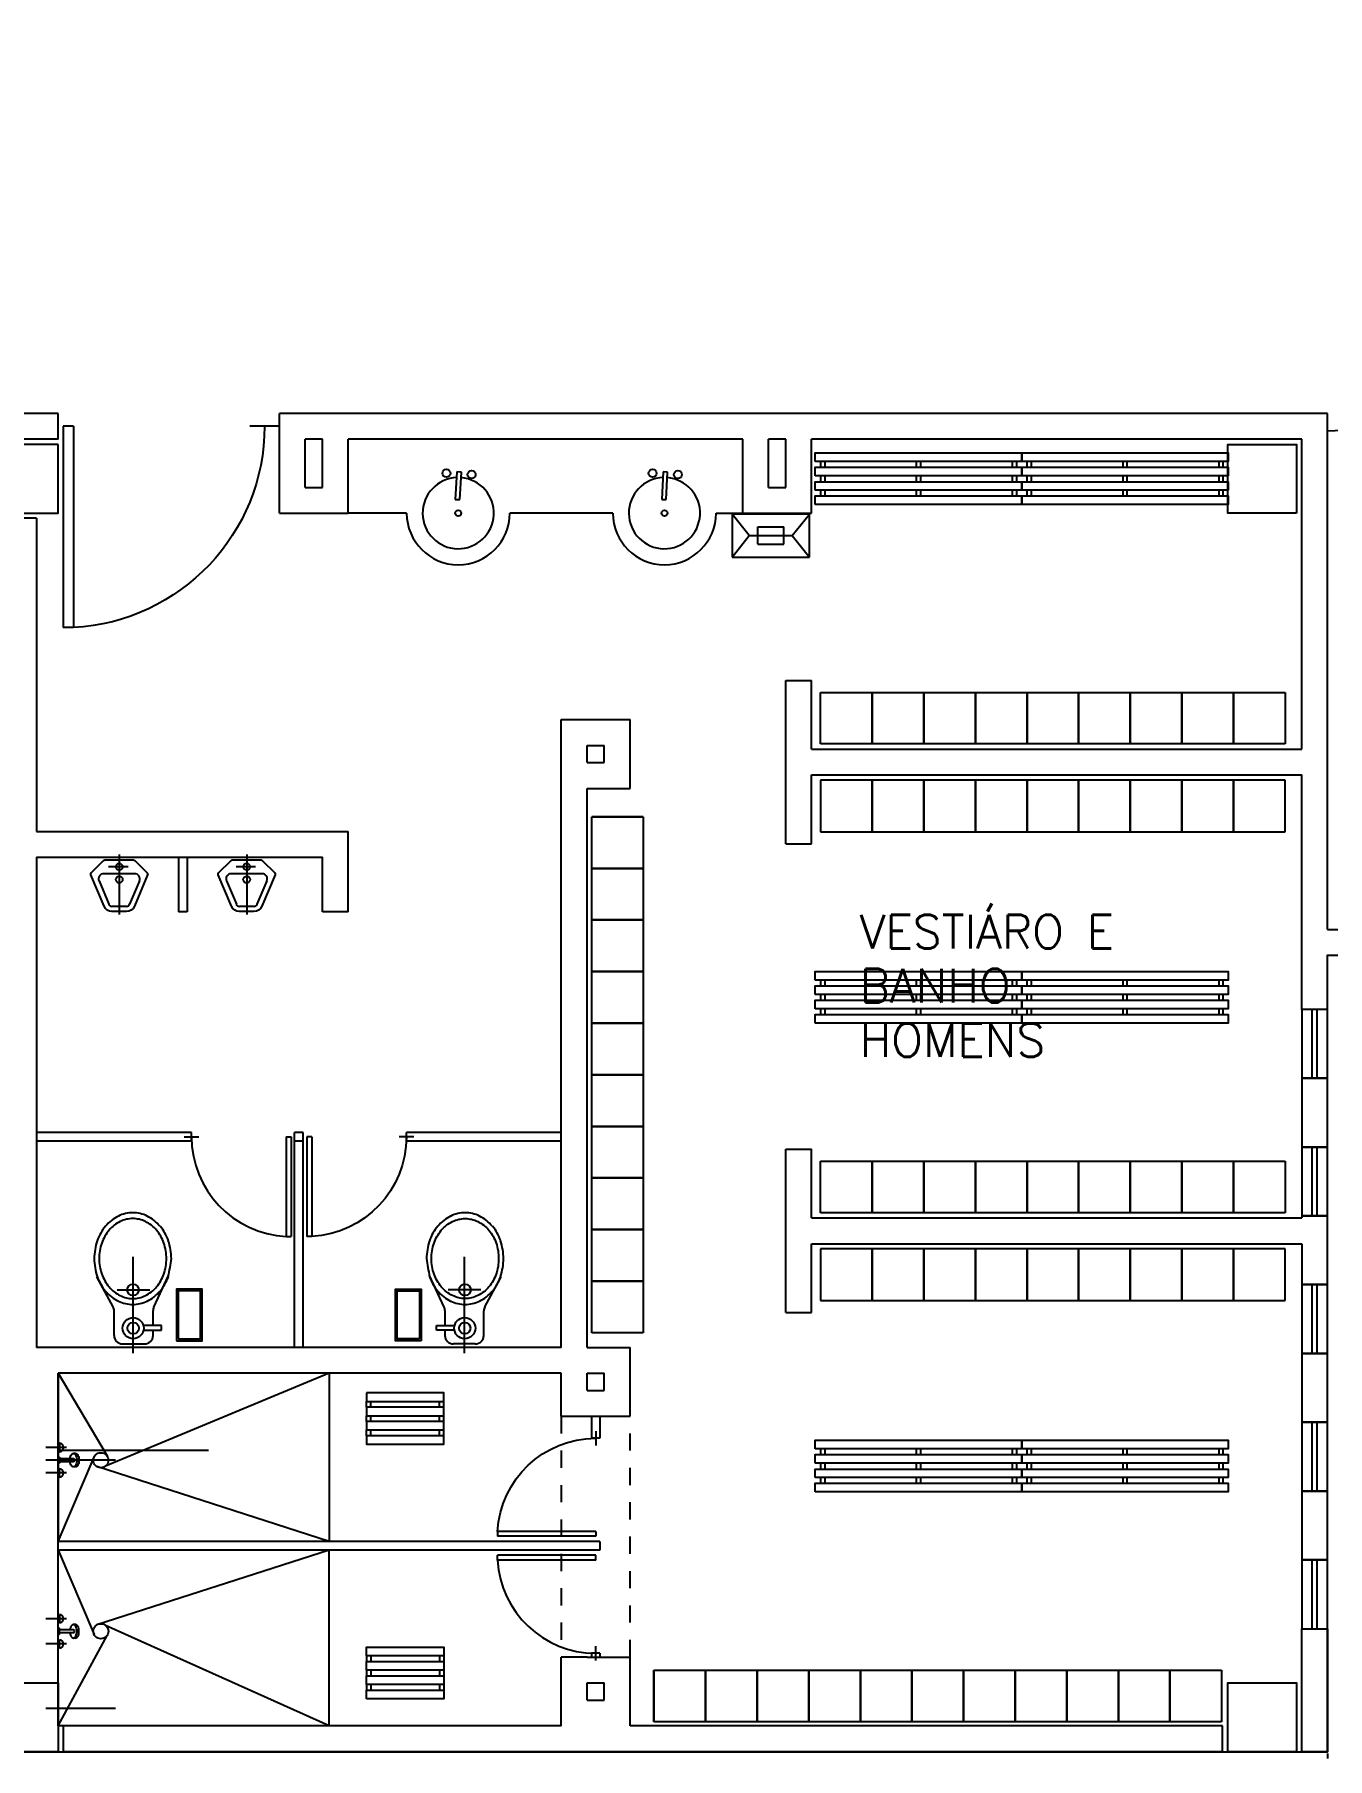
# Model space of a CAD drawing. Extents: x -358 to -207, y -206 to -105.
# Drawn here: x -256.25 to -248.73, y -133.82 to -123.8 of the extents above; entities that cross this region are included whole.
import ezdxf

# ---------------------------------------------------------------- set-up
doc = ezdxf.new("R2010")
doc.units = 0
doc.header["$LTSCALE"] = 1.5
doc.header["$MEASUREMENT"] = 0
doc.linetypes.add('HIDDEN2', pattern=[0.1875, 0.125, -0.0625])
doc.layers.get('0').update_dxf_attribs({"linetype": 'CONTINUOUS'})
for name, color, linetype in [('8CMOB01', 8, 'CONTINUOUS'), ('9CCOLUMNA', 5, 'CONTINUOUS'), ('AREAS', 253, 'CONTINUOUS'), ('CCCANCEL', 6, 'CONTINUOUS'), ('CCPTAS', 6, 'CONTINUOUS'), ('MSAN', 6, 'CONTINUOUS'), ('MUEBLE', 8, 'CONTINUOUS'), ('PROY', 7, 'HIDDEN2'), ('RCMURO01', 3, 'CONTINUOUS')]:
    doc.layers.add(name, color=color, linetype=linetype)
doc.styles.add('REG-60', font='ROMANS.shx', dxfattribs={"height": 0.195})

# ---------------------------------------------------------------- blocks, each defined once
blk = doc.blocks.new('PTA-I')
for p, q in [((-1, 0), (-1, 1)), ((-0.95, 1), (-1, 1)), ((-0.95, 0), (-0.95, 1)), ((-0.95, 0), (-1, 0)), ((0.0734, 0), (-0.0734, 0))]:
    blk.add_line(p, q)
blk.add_arc((-1.0023, -0.001), 1.0023, 0.05524, 87.00716)
blk = doc.blocks.new('PTA-D')
for p, q in [((0.95, 0), (0.95, 1)), ((0.95, 1), (1, 1)), ((1, 0), (1, 1)), ((-0.073, 0), (0.073, 0)), ((0.95, 0), (1, 0))]:
    blk.add_line(p, q)
blk.add_arc((1.002, -0.001), 1.002, 92.9928, 179.9448)
blk = doc.blocks.new('MIN-P')
at = {"linetype": 'Continuous'}
for p, q in [((0.122, 0.117), (0.258, 0.06)), ((0.04, 0.052), (0.04, -0.062)), ((0.08, 0.09), (0.08, -0.09)), ((0.27, 0.042), (0.27, -0.042)), ((-0.032, 0), (0.318, 0)), ((0.122, -0.117), (0.258, -0.06))]:
    blk.add_line(p, q, dxfattribs=at)
blk.add_lwpolyline([(0.003, -0.091, -0.199633), (0, -0.084), (0, 0.084, -0.199633), (0.003, 0.091), (0.075, 0.163, -0.304041), (0.086, 0.165), (0.269, 0.088, -0.301896), (0.3, 0.042), (0.3, -0.042, -0.301896), (0.269, -0.088), (0.086, -0.165, -0.304041), (0.075, -0.163)], format="xyb", close=True, dxfattribs=at)
for centre in [(0.04, 0), (0.114, 0)]:
    blk.add_circle(centre, 0.02, dxfattribs=at)
for centre, radius, start, end in [((0.11, 0.09), 0.03, 67.1955, 180), ((0.25, 0.042), 0.02, 0, 67.1955), ((0.11, -0.09), 0.03, 180, 292.8045), ((0.25, -0.042), 0.02, 292.8045, 0)]:
    blk.add_arc(centre, radius, start, end, dxfattribs=at)

msp = doc.modelspace()

# ---------------------------------------------------------------- linework, layer by layer
at = {"layer": '8CMOB01'}
for p, q in [((-251.678, -126.28), (-251.678, -126.313)), ((-251.653, -126.28), (-251.653, -126.313)), ((-251.121, -126.28), (-251.121, -126.313)), ((-251.096, -126.28), (-251.096, -126.313)), ((-250.563, -126.28), (-250.563, -126.313)), ((-250.538, -126.28), (-250.538, -126.313)), ((-250.478, -126.28), (-250.478, -126.313)), ((-250.453, -126.28), (-250.453, -126.313)), ((-249.921, -126.28), (-249.921, -126.313)), ((-249.896, -126.28), (-249.896, -126.313)), ((-249.363, -126.28), (-249.363, -126.313)), ((-249.338, -126.28), (-249.338, -126.313)), ((-251.678, -126.363), (-251.678, -126.397)), ((-251.653, -126.363), (-251.653, -126.397)), ((-251.121, -126.363), (-251.121, -126.397)), ((-251.096, -126.363), (-251.096, -126.397)), ((-250.563, -126.363), (-250.563, -126.397)), ((-250.538, -126.363), (-250.538, -126.397)), ((-250.478, -126.363), (-250.478, -126.397)), ((-250.453, -126.363), (-250.453, -126.397)), ((-249.921, -126.363), (-249.921, -126.397)), ((-249.896, -126.363), (-249.896, -126.397)), ((-249.363, -126.363), (-249.363, -126.397)), ((-249.338, -126.363), (-249.338, -126.397)), ((-251.678, -126.447), (-251.678, -126.48)), ((-251.653, -126.447), (-251.653, -126.48)), ((-251.121, -126.447), (-251.121, -126.48)), ((-251.096, -126.447), (-251.096, -126.48)), ((-250.563, -126.447), (-250.563, -126.48)), ((-250.538, -126.447), (-250.538, -126.48)), ((-250.478, -126.447), (-250.478, -126.48)), ((-250.453, -126.447), (-250.453, -126.48)), ((-249.921, -126.447), (-249.921, -126.48)), ((-249.896, -126.447), (-249.896, -126.48)), ((-249.363, -126.447), (-249.363, -126.48)), ((-249.338, -126.447), (-249.338, -126.48)), ((-251.678, -129.295), (-251.678, -129.328)), ((-251.678, -129.378), (-251.678, -129.412)), ((-251.653, -129.295), (-251.653, -129.328)), ((-251.653, -129.378), (-251.653, -129.412)), ((-251.121, -129.295), (-251.121, -129.328)), ((-251.121, -129.378), (-251.121, -129.412)), ((-251.096, -129.295), (-251.096, -129.328)), ((-251.096, -129.378), (-251.096, -129.412)), ((-250.563, -129.295), (-250.563, -129.328)), ((-250.563, -129.378), (-250.563, -129.412)), ((-250.538, -129.295), (-250.538, -129.328)), ((-250.538, -129.378), (-250.538, -129.412)), ((-250.478, -129.295), (-250.478, -129.328)), ((-250.478, -129.378), (-250.478, -129.412)), ((-250.453, -129.295), (-250.453, -129.328)), ((-250.453, -129.378), (-250.453, -129.412)), ((-249.921, -129.295), (-249.921, -129.328)), ((-249.921, -129.378), (-249.921, -129.412)), ((-249.896, -129.295), (-249.896, -129.328)), ((-249.896, -129.378), (-249.896, -129.412)), ((-249.363, -129.295), (-249.363, -129.328)), ((-249.363, -129.378), (-249.363, -129.412)), ((-249.338, -129.295), (-249.338, -129.328)), ((-249.338, -129.378), (-249.338, -129.412)), ((-251.678, -129.462), (-251.678, -129.495)), ((-251.653, -129.462), (-251.653, -129.495)), ((-251.121, -129.462), (-251.121, -129.495)), ((-251.096, -129.462), (-251.096, -129.495)), ((-250.563, -129.462), (-250.563, -129.495)), ((-250.538, -129.462), (-250.538, -129.495)), ((-250.478, -129.462), (-250.478, -129.495)), ((-250.453, -129.462), (-250.453, -129.495)), ((-249.921, -129.462), (-249.921, -129.495)), ((-249.896, -129.462), (-249.896, -129.495)), ((-249.363, -129.462), (-249.363, -129.495)), ((-249.338, -129.462), (-249.338, -129.495)), ((-251.678, -132.02), (-251.678, -132.053)), ((-251.653, -132.02), (-251.653, -132.053)), ((-251.121, -132.02), (-251.121, -132.053)), ((-251.096, -132.02), (-251.096, -132.053)), ((-250.563, -132.02), (-250.563, -132.053)), ((-250.538, -132.02), (-250.538, -132.053)), ((-250.478, -132.02), (-250.478, -132.053)), ((-250.453, -132.02), (-250.453, -132.053)), ((-249.921, -132.02), (-249.921, -132.053)), ((-249.896, -132.02), (-249.896, -132.053)), ((-249.363, -132.02), (-249.363, -132.053)), ((-249.338, -132.02), (-249.338, -132.053)), ((-251.678, -132.103), (-251.678, -132.137)), ((-251.678, -132.187), (-251.678, -132.22)), ((-251.653, -132.103), (-251.653, -132.137)), ((-251.653, -132.187), (-251.653, -132.22)), ((-251.121, -132.103), (-251.121, -132.137)), ((-251.121, -132.187), (-251.121, -132.22)), ((-251.096, -132.103), (-251.096, -132.137)), ((-251.096, -132.187), (-251.096, -132.22)), ((-250.563, -132.103), (-250.563, -132.137)), ((-250.563, -132.187), (-250.563, -132.22)), ((-250.538, -132.103), (-250.538, -132.137)), ((-250.538, -132.187), (-250.538, -132.22)), ((-250.478, -132.103), (-250.478, -132.137)), ((-250.478, -132.187), (-250.478, -132.22)), ((-250.453, -132.103), (-250.453, -132.137)), ((-250.453, -132.187), (-250.453, -132.22)), ((-249.921, -132.103), (-249.921, -132.137)), ((-249.921, -132.187), (-249.921, -132.22)), ((-249.896, -132.103), (-249.896, -132.137)), ((-249.896, -132.187), (-249.896, -132.22)), ((-249.363, -132.103), (-249.363, -132.137)), ((-249.363, -132.187), (-249.363, -132.22)), ((-249.338, -132.103), (-249.338, -132.137)), ((-249.338, -132.187), (-249.338, -132.22))]:
    msp.add_line(p, q, dxfattribs=at)
at = {"layer": '8CMOB01', "color": 8}
for p, q in [((-252.092, -126.71), (-252.192, -126.585)), ((-252.192, -126.585), (-252.192, -126.835)), ((-251.742, -126.585), (-252.192, -126.585)), ((-252.042, -126.76), (-252.042, -126.66)), ((-252.042, -126.66), (-251.892, -126.66)), ((-251.892, -126.76), (-251.892, -126.66)), ((-251.842, -126.71), (-251.742, -126.585)), ((-251.742, -126.835), (-251.742, -126.585)), ((-252.192, -126.835), (-252.092, -126.71)), ((-252.092, -126.71), (-251.842, -126.71)), ((-252.042, -126.76), (-251.892, -126.76)), ((-251.842, -126.71), (-251.742, -126.835)), ((-252.192, -126.835), (-251.742, -126.835))]:
    msp.add_line(p, q, dxfattribs=at)
at = {"layer": '8CMOB01', "linetype": 'HIDDEN2', "ltscale": 0.06}
for p, q in [((-253.185, -131.83), (-253.185, -133.23)), ((-252.785, -133.23), (-252.785, -131.83))]:
    msp.add_line(p, q, dxfattribs=at)
at = {"layer": '8CMOB01'}
for points in [[(-251.708, -126.28), (-251.708, -126.23), (-250.508, -126.23), (-250.508, -126.28)], [(-250.508, -126.28), (-250.508, -126.23), (-249.308, -126.23), (-249.308, -126.28)], [(-251.708, -126.363), (-251.708, -126.313), (-250.508, -126.313), (-250.508, -126.363)], [(-250.508, -126.363), (-250.508, -126.313), (-249.308, -126.313), (-249.308, -126.363)], [(-251.708, -126.447), (-251.708, -126.397), (-250.508, -126.397), (-250.508, -126.447)], [(-251.708, -126.53), (-251.708, -126.48), (-250.508, -126.48), (-250.508, -126.53)], [(-250.508, -126.447), (-250.508, -126.397), (-249.308, -126.397), (-249.308, -126.447)], [(-250.508, -126.53), (-250.508, -126.48), (-249.308, -126.48), (-249.308, -126.53)], [(-251.708, -129.295), (-251.708, -129.245), (-250.508, -129.245), (-250.508, -129.295)], [(-250.508, -129.295), (-250.508, -129.245), (-249.308, -129.245), (-249.308, -129.295)], [(-251.708, -129.378), (-251.708, -129.328), (-250.508, -129.328), (-250.508, -129.378)], [(-250.508, -129.378), (-250.508, -129.328), (-249.308, -129.328), (-249.308, -129.378)], [(-251.708, -129.462), (-251.708, -129.412), (-250.508, -129.412), (-250.508, -129.462)], [(-250.508, -129.462), (-250.508, -129.412), (-249.308, -129.412), (-249.308, -129.462)], [(-251.708, -129.545), (-251.708, -129.495), (-250.508, -129.495), (-250.508, -129.545)], [(-250.508, -129.545), (-250.508, -129.495), (-249.308, -129.495), (-249.308, -129.545)], [(-251.708, -132.02), (-251.708, -131.97), (-250.508, -131.97), (-250.508, -132.02)], [(-250.508, -132.02), (-250.508, -131.97), (-249.308, -131.97), (-249.308, -132.02)], [(-251.708, -132.103), (-251.708, -132.053), (-250.508, -132.053), (-250.508, -132.103)], [(-250.508, -132.103), (-250.508, -132.053), (-249.308, -132.053), (-249.308, -132.103)], [(-251.708, -132.187), (-251.708, -132.137), (-250.508, -132.137), (-250.508, -132.187)], [(-250.508, -132.187), (-250.508, -132.137), (-249.308, -132.137), (-249.308, -132.187)], [(-251.708, -132.27), (-251.708, -132.22), (-250.508, -132.22), (-250.508, -132.27)], [(-250.508, -132.27), (-250.508, -132.22), (-249.308, -132.22), (-249.308, -132.27)]]:
    msp.add_lwpolyline(points, close=True, dxfattribs=at)
at = {"layer": '9CCOLUMNA'}
for points in [[(-256.11, -126.18), (-256.51, -126.18), (-256.51, -126.58), (-256.11, -126.58)], [(-248.91, -126.58), (-249.31, -126.58), (-249.31, -126.18), (-248.91, -126.18)], [(-256.11, -133.78), (-256.51, -133.78), (-256.51, -133.38), (-256.11, -133.38)], [(-248.91, -133.78), (-249.31, -133.78), (-249.31, -133.38), (-248.91, -133.38)]]:
    msp.add_lwpolyline(points, close=True, dxfattribs=at)
at = {"layer": 'AREAS'}
msp.add_lwpolyline([(-248.73, -115.85), (-248.73, -111.6), (-271.09, -111.6), (-271.09, -123.78), (-263.89, -123.78), (-263.89, -133.78), (-248.73, -133.78), (-248.73, -129.15, 1)], format="xyb", close=True, dxfattribs=at)
at = {"layer": 'CCCANCEL'}
for p, q in [((-248.73, -129.465), (-248.88, -129.465)), ((-248.88, -129.465), (-248.88, -129.865)), ((-248.73, -129.865), (-248.73, -129.465)), ((-248.88, -129.865), (-248.73, -129.865)), ((-248.73, -130.265), (-248.88, -130.265)), ((-248.88, -130.265), (-248.88, -130.665)), ((-248.73, -130.665), (-248.73, -130.265)), ((-248.88, -130.665), (-248.73, -130.665)), ((-248.73, -131.065), (-248.88, -131.065)), ((-248.88, -131.065), (-248.88, -131.465)), ((-248.73, -131.465), (-248.73, -131.065)), ((-248.88, -131.465), (-248.73, -131.465)), ((-248.73, -131.865), (-248.88, -131.865)), ((-248.88, -131.865), (-248.88, -132.265)), ((-248.73, -132.265), (-248.73, -131.865)), ((-248.88, -132.265), (-248.73, -132.265)), ((-248.73, -132.665), (-248.88, -132.665)), ((-248.88, -132.665), (-248.88, -133.065)), ((-248.73, -133.065), (-248.73, -132.665)), ((-248.88, -133.065), (-248.73, -133.065))]:
    msp.add_line(p, q, dxfattribs=at)
at = {"layer": 'CCCANCEL', "ltscale": 0.06}
for p, q in [((-248.82, -129.865), (-248.82, -129.465)), ((-248.79, -129.865), (-248.79, -129.465)), ((-248.82, -130.665), (-248.82, -130.265)), ((-248.79, -130.665), (-248.79, -130.265)), ((-248.82, -131.465), (-248.82, -131.065)), ((-248.79, -131.465), (-248.79, -131.065)), ((-248.82, -132.265), (-248.82, -131.865)), ((-248.79, -132.265), (-248.79, -131.865)), ((-248.82, -133.065), (-248.82, -132.665)), ((-248.79, -133.065), (-248.79, -132.665))]:
    msp.add_line(p, q, dxfattribs=at)
at = {"layer": 'CCPTAS'}
for p, q in [((-255.41, -128.58), (-255.41, -128.897)), ((-255.41, -128.58), (-255.41, -128.897)), ((-255.36, -128.58), (-255.36, -128.897)), ((-255.36, -128.897), (-255.41, -128.897)), ((-253.01, -131.83), (-253.01, -131.958)), ((-252.96, -131.83), (-252.96, -131.958)), ((-252.96, -131.958), (-253.01, -131.958)), ((-252.96, -132.558), (-256.11, -132.558)), ((-252.96, -132.558), (-252.96, -132.608)), ((-252.96, -132.608), (-256.11, -132.608)), ((-252.96, -133.208), (-253.01, -133.208)), ((-253.01, -133.208), (-253.01, -133.23)), ((-252.96, -133.208), (-252.96, -133.23))]:
    msp.add_line(p, q, dxfattribs=at)
at = {"layer": 'CCPTAS', "ltscale": 0.06}
for p, q in [((-255.335, -130.18), (-256.235, -130.18)), ((-255.335, -130.23), (-255.335, -130.18)), ((-254.735, -131.43), (-254.735, -130.18)), ((-254.685, -130.18), (-254.735, -130.18)), ((-254.685, -131.43), (-254.685, -130.18)), ((-253.185, -130.18), (-254.085, -130.18)), ((-254.085, -130.23), (-254.085, -130.18)), ((-255.335, -130.23), (-256.235, -130.23)), ((-254.685, -130.23), (-254.735, -130.23)), ((-253.185, -130.23), (-254.085, -130.23))]:
    msp.add_line(p, q, dxfattribs=at)
at = {"layer": 'MSAN'}
for p, q in [((-253.792, -126.339), (-253.801, -126.5)), ((-253.766, -126.341), (-253.792, -126.339)), ((-253.775, -126.501), (-253.766, -126.341)), ((-252.592, -126.339), (-252.601, -126.5)), ((-252.567, -126.341), (-252.592, -126.339)), ((-252.576, -126.501), (-252.567, -126.341)), ((-254.084, -126.58), (-254.424, -126.58)), ((-253.801, -126.5), (-253.775, -126.501)), ((-252.885, -126.58), (-253.484, -126.58)), ((-252.601, -126.5), (-252.576, -126.501)), ((-255.673, -131.463), (-255.673, -130.903)), ((-253.748, -131.463), (-253.748, -130.903)), ((-255.791, -131.194), (-255.886, -131.019)), ((-255.554, -131.195), (-255.468, -131.012)), ((-253.866, -131.195), (-253.952, -131.012)), ((-253.629, -131.194), (-253.535, -131.019)), ((-255.767, -131.095), (-255.577, -131.095)), ((-253.653, -131.095), (-253.843, -131.095)), ((-255.785, -131.36), (-255.785, -131.217)), ((-255.559, -131.216), (-255.559, -131.303)), ((-253.861, -131.216), (-253.861, -131.303)), ((-253.635, -131.36), (-253.635, -131.217)), ((-255.618, -131.33), (-255.51, -131.33)), ((-255.51, -131.303), (-255.616, -131.303)), ((-255.559, -131.33), (-255.559, -131.36)), ((-255.51, -131.33), (-255.51, -131.303)), ((-253.911, -131.33), (-253.911, -131.303)), ((-253.911, -131.303), (-253.804, -131.303)), ((-253.802, -131.33), (-253.911, -131.33)), ((-253.861, -131.33), (-253.861, -131.36)), ((-255.735, -131.41), (-255.608, -131.41)), ((-253.685, -131.41), (-253.812, -131.41)), ((-256.11, -131.58), (-255.826, -132.061)), ((-256.11, -131.58), (-256.11, -132.558)), ((-254.535, -131.58), (-255.835, -132.12)), ((-254.535, -131.58), (-254.535, -132.558)), ((-254.317, -131.777), (-254.317, -131.744)), ((-254.292, -131.777), (-254.292, -131.744)), ((-253.892, -131.777), (-253.892, -131.744)), ((-253.867, -131.777), (-253.867, -131.744)), ((-254.317, -131.86), (-254.317, -131.827)), ((-254.292, -131.86), (-254.292, -131.827)), ((-253.892, -131.86), (-253.892, -131.827)), ((-253.867, -131.86), (-253.867, -131.827)), ((-256.102, -131.987), (-256.102, -132.037)), ((-254.317, -131.943), (-254.317, -131.91)), ((-254.292, -131.943), (-254.292, -131.91)), ((-253.892, -131.943), (-253.892, -131.91)), ((-253.867, -131.943), (-253.867, -131.91)), ((-256.061, -132.012), (-256.181, -132.012)), ((-255.776, -132.086), (-256.181, -132.086)), ((-255.235, -132.03), (-256.11, -132.03)), ((-256.11, -132.558), (-255.901, -132.068)), ((-256.103, -132.068), (-256.11, -132.068)), ((-256.103, -132.068), (-256.103, -132.103)), ((-256.019, -132.077), (-256.103, -132.077)), ((-256.019, -132.095), (-256.103, -132.095)), ((-256.009, -132.047), (-256.021, -132.047)), ((-256.061, -132.16), (-256.181, -132.16)), ((-256.103, -132.103), (-256.11, -132.103)), ((-256.102, -132.184), (-256.102, -132.135)), ((-256.009, -132.125), (-256.021, -132.125)), ((-254.535, -132.558), (-255.885, -132.123)), ((-254.535, -132.558), (-256.11, -132.558)), ((-254.535, -132.608), (-256.11, -132.608)), ((-256.11, -132.608), (-255.901, -133.099)), ((-256.11, -133.63), (-256.11, -132.608)), ((-254.535, -132.608), (-255.885, -133.043)), ((-254.535, -133.63), (-254.535, -132.608)), ((-256.102, -132.982), (-256.102, -133.031)), ((-256.061, -133.007), (-256.181, -133.007)), ((-256.103, -133.063), (-256.11, -133.063)), ((-256.103, -133.098), (-256.11, -133.098)), ((-256.103, -133.098), (-256.103, -133.063)), ((-256.019, -133.072), (-256.103, -133.072)), ((-256.019, -133.089), (-256.103, -133.089)), ((-256.009, -133.041), (-256.021, -133.041)), ((-254.535, -133.63), (-255.835, -133.046)), ((-256.061, -133.154), (-256.181, -133.154)), ((-256.11, -133.63), (-255.826, -133.105)), ((-256.102, -133.179), (-256.102, -133.13)), ((-256.009, -133.12), (-256.021, -133.12)), ((-254.317, -133.223), (-254.317, -133.256)), ((-254.292, -133.223), (-254.292, -133.256)), ((-253.892, -133.223), (-253.892, -133.256)), ((-253.867, -133.223), (-253.867, -133.256)), ((-254.317, -133.306), (-254.317, -133.339)), ((-254.317, -133.389), (-254.317, -133.422)), ((-254.292, -133.306), (-254.292, -133.339)), ((-254.292, -133.389), (-254.292, -133.422)), ((-253.892, -133.306), (-253.892, -133.339)), ((-253.892, -133.389), (-253.892, -133.422)), ((-253.867, -133.306), (-253.867, -133.339)), ((-253.867, -133.389), (-253.867, -133.422)), ((-255.776, -133.53), (-256.181, -133.53)), ((-255.235, -133.63), (-256.11, -133.63))]:
    msp.add_line(p, q, dxfattribs=at)
at = {"layer": 'MSAN', "color": 4}
msp.add_line((-252.285, -126.58), (-252.13, -126.58), dxfattribs=at)
at = {"layer": 'MSAN', "color": 6}
for p, q in [((-251.677, -127.922), (-251.677, -127.622)), ((-251.677, -127.622), (-251.377, -127.622)), ((-251.377, -127.622), (-251.077, -127.622)), ((-251.377, -127.922), (-251.377, -127.622)), ((-251.377, -127.622), (-251.377, -127.922)), ((-251.077, -127.622), (-251.077, -127.922)), ((-251.077, -127.922), (-251.077, -127.622)), ((-251.077, -127.622), (-250.777, -127.622)), ((-250.777, -127.622), (-250.477, -127.622)), ((-250.777, -127.922), (-250.777, -127.622)), ((-250.777, -127.622), (-250.777, -127.922)), ((-250.477, -127.622), (-250.477, -127.922)), ((-250.477, -127.922), (-250.477, -127.622)), ((-250.477, -127.622), (-250.177, -127.622)), ((-250.177, -127.922), (-250.177, -127.622)), ((-250.177, -127.622), (-249.877, -127.622)), ((-250.177, -127.622), (-250.177, -127.922)), ((-249.877, -127.622), (-249.577, -127.622)), ((-249.877, -127.622), (-249.877, -127.922)), ((-249.877, -127.922), (-249.877, -127.622)), ((-249.577, -127.622), (-249.577, -127.922)), ((-249.577, -127.922), (-249.577, -127.622)), ((-249.577, -127.622), (-249.277, -127.622)), ((-249.277, -127.922), (-249.277, -127.622)), ((-249.277, -127.622), (-248.977, -127.622)), ((-249.277, -127.622), (-249.277, -127.922)), ((-248.977, -127.622), (-248.977, -127.922)), ((-251.377, -127.922), (-251.677, -127.922)), ((-251.077, -127.922), (-251.377, -127.922)), ((-250.777, -127.922), (-251.077, -127.922)), ((-250.477, -127.922), (-250.777, -127.922)), ((-250.177, -127.922), (-250.477, -127.922)), ((-249.877, -127.922), (-250.177, -127.922)), ((-249.577, -127.922), (-249.877, -127.922)), ((-249.277, -127.922), (-249.577, -127.922)), ((-248.977, -127.922), (-249.277, -127.922)), ((-251.677, -128.132), (-251.677, -128.432)), ((-251.377, -128.132), (-251.677, -128.132)), ((-251.077, -128.132), (-251.377, -128.132)), ((-251.377, -128.132), (-251.377, -128.432)), ((-251.377, -128.432), (-251.377, -128.132)), ((-251.077, -128.432), (-251.077, -128.132)), ((-251.077, -128.132), (-251.077, -128.432)), ((-250.777, -128.132), (-251.077, -128.132)), ((-250.477, -128.132), (-250.777, -128.132)), ((-250.777, -128.132), (-250.777, -128.432)), ((-250.777, -128.432), (-250.777, -128.132)), ((-250.477, -128.432), (-250.477, -128.132)), ((-250.477, -128.132), (-250.477, -128.432)), ((-250.177, -128.132), (-250.477, -128.132)), ((-250.177, -128.432), (-250.177, -128.132)), ((-250.177, -128.132), (-250.177, -128.432)), ((-249.877, -128.132), (-250.177, -128.132)), ((-249.577, -128.132), (-249.877, -128.132)), ((-249.877, -128.132), (-249.877, -128.432)), ((-249.877, -128.432), (-249.877, -128.132)), ((-249.577, -128.432), (-249.577, -128.132)), ((-249.577, -128.132), (-249.577, -128.432)), ((-249.277, -128.132), (-249.577, -128.132)), ((-249.277, -128.132), (-249.277, -128.432)), ((-248.977, -128.132), (-249.277, -128.132)), ((-249.277, -128.432), (-249.277, -128.132)), ((-248.977, -128.432), (-248.977, -128.132)), ((-253.008, -128.645), (-253.008, -128.345)), ((-253.008, -128.345), (-252.708, -128.345)), ((-252.708, -128.345), (-253.008, -128.345)), ((-252.708, -128.345), (-252.708, -128.645)), ((-251.677, -128.432), (-251.377, -128.432)), ((-251.377, -128.432), (-251.077, -128.432)), ((-251.077, -128.432), (-250.777, -128.432)), ((-250.777, -128.432), (-250.477, -128.432)), ((-250.477, -128.432), (-250.177, -128.432)), ((-250.177, -128.432), (-249.877, -128.432)), ((-249.877, -128.432), (-249.577, -128.432)), ((-249.577, -128.432), (-249.277, -128.432)), ((-249.277, -128.432), (-248.977, -128.432)), ((-253.008, -128.945), (-253.008, -128.645)), ((-253.008, -128.645), (-252.708, -128.645)), ((-252.708, -128.645), (-253.008, -128.645)), ((-252.708, -128.645), (-252.708, -128.945)), ((-253.008, -129.245), (-253.008, -128.945)), ((-253.008, -128.945), (-252.708, -128.945)), ((-252.708, -128.945), (-253.008, -128.945)), ((-252.708, -128.945), (-252.708, -129.245)), ((-253.008, -129.545), (-253.008, -129.245)), ((-252.708, -129.245), (-253.008, -129.245)), ((-253.008, -129.245), (-252.708, -129.245)), ((-252.708, -129.245), (-252.708, -129.545)), ((-253.008, -129.845), (-253.008, -129.545)), ((-252.708, -129.545), (-253.008, -129.545)), ((-253.008, -129.545), (-252.708, -129.545)), ((-252.708, -129.545), (-252.708, -129.845)), ((-253.008, -130.145), (-253.008, -129.845)), ((-253.008, -129.845), (-252.708, -129.845)), ((-252.708, -129.845), (-253.008, -129.845)), ((-252.708, -129.845), (-252.708, -130.145)), ((-253.008, -130.445), (-253.008, -130.145)), ((-252.708, -130.145), (-253.008, -130.145)), ((-253.008, -130.145), (-252.708, -130.145)), ((-252.708, -130.145), (-252.708, -130.445)), ((-251.677, -130.647), (-251.677, -130.347)), ((-251.677, -130.347), (-251.377, -130.347)), ((-251.377, -130.347), (-251.077, -130.347)), ((-251.377, -130.647), (-251.377, -130.347)), ((-251.377, -130.347), (-251.377, -130.647)), ((-251.077, -130.347), (-251.077, -130.647)), ((-251.077, -130.647), (-251.077, -130.347)), ((-251.077, -130.347), (-250.777, -130.347)), ((-250.777, -130.647), (-250.777, -130.347)), ((-250.777, -130.347), (-250.777, -130.647)), ((-250.777, -130.347), (-250.477, -130.347)), ((-250.477, -130.347), (-250.477, -130.647)), ((-250.477, -130.647), (-250.477, -130.347)), ((-250.477, -130.347), (-250.177, -130.347)), ((-250.177, -130.647), (-250.177, -130.347)), ((-250.177, -130.347), (-250.177, -130.647)), ((-250.177, -130.347), (-249.877, -130.347)), ((-249.877, -130.347), (-249.577, -130.347)), ((-249.877, -130.347), (-249.877, -130.647)), ((-249.877, -130.647), (-249.877, -130.347)), ((-249.577, -130.347), (-249.577, -130.647)), ((-249.577, -130.647), (-249.577, -130.347)), ((-249.577, -130.347), (-249.277, -130.347)), ((-249.277, -130.647), (-249.277, -130.347)), ((-249.277, -130.347), (-249.277, -130.647)), ((-249.277, -130.347), (-248.977, -130.347)), ((-248.977, -130.347), (-248.977, -130.647)), ((-253.008, -130.745), (-253.008, -130.445)), ((-253.008, -130.445), (-252.708, -130.445)), ((-252.708, -130.445), (-253.008, -130.445)), ((-252.708, -130.445), (-252.708, -130.745)), ((-251.377, -130.647), (-251.677, -130.647)), ((-251.077, -130.647), (-251.377, -130.647)), ((-250.777, -130.647), (-251.077, -130.647)), ((-250.477, -130.647), (-250.777, -130.647)), ((-250.177, -130.647), (-250.477, -130.647)), ((-249.877, -130.647), (-250.177, -130.647)), ((-249.577, -130.647), (-249.877, -130.647)), ((-249.277, -130.647), (-249.577, -130.647)), ((-248.977, -130.647), (-249.277, -130.647)), ((-253.008, -131.045), (-253.008, -130.745)), ((-253.008, -130.745), (-252.708, -130.745)), ((-252.708, -130.745), (-253.008, -130.745)), ((-252.708, -130.745), (-252.708, -131.045)), ((-251.677, -130.857), (-251.677, -131.157)), ((-251.377, -130.857), (-251.677, -130.857)), ((-251.077, -130.857), (-251.377, -130.857)), ((-251.377, -130.857), (-251.377, -131.157)), ((-251.377, -131.157), (-251.377, -130.857)), ((-251.077, -131.157), (-251.077, -130.857)), ((-251.077, -130.857), (-251.077, -131.157)), ((-250.777, -130.857), (-251.077, -130.857)), ((-250.477, -130.857), (-250.777, -130.857)), ((-250.777, -130.857), (-250.777, -131.157)), ((-250.777, -131.157), (-250.777, -130.857)), ((-250.477, -131.157), (-250.477, -130.857)), ((-250.477, -130.857), (-250.477, -131.157)), ((-250.177, -130.857), (-250.477, -130.857)), ((-250.177, -130.857), (-250.177, -131.157)), ((-249.877, -130.857), (-250.177, -130.857)), ((-250.177, -131.157), (-250.177, -130.857)), ((-249.577, -130.857), (-249.877, -130.857)), ((-249.877, -131.157), (-249.877, -130.857)), ((-249.877, -130.857), (-249.877, -131.157)), ((-249.577, -131.157), (-249.577, -130.857)), ((-249.577, -130.857), (-249.577, -131.157)), ((-249.277, -130.857), (-249.577, -130.857)), ((-249.277, -130.857), (-249.277, -131.157)), ((-248.977, -130.857), (-249.277, -130.857)), ((-249.277, -131.157), (-249.277, -130.857)), ((-248.977, -131.157), (-248.977, -130.857)), ((-253.008, -131.345), (-253.008, -131.045)), ((-252.708, -131.045), (-253.008, -131.045)), ((-253.008, -131.045), (-252.708, -131.045)), ((-252.708, -131.045), (-252.708, -131.345)), ((-251.677, -131.157), (-251.377, -131.157)), ((-251.377, -131.157), (-251.077, -131.157)), ((-251.077, -131.157), (-250.777, -131.157)), ((-250.777, -131.157), (-250.477, -131.157)), ((-250.477, -131.157), (-250.177, -131.157)), ((-250.177, -131.157), (-249.877, -131.157)), ((-249.877, -131.157), (-249.577, -131.157)), ((-249.577, -131.157), (-249.277, -131.157)), ((-249.277, -131.157), (-248.977, -131.157)), ((-252.708, -131.345), (-253.008, -131.345)), ((-252.646, -133.306), (-252.346, -133.306)), ((-252.646, -133.306), (-252.646, -133.606)), ((-252.646, -133.606), (-252.646, -133.306)), ((-252.346, -133.306), (-252.046, -133.306)), ((-252.346, -133.606), (-252.346, -133.306)), ((-252.346, -133.306), (-252.346, -133.606)), ((-252.046, -133.306), (-251.746, -133.306)), ((-252.046, -133.606), (-252.046, -133.306)), ((-252.046, -133.306), (-252.046, -133.606)), ((-251.746, -133.306), (-251.446, -133.306)), ((-251.746, -133.606), (-251.746, -133.306)), ((-251.746, -133.306), (-251.746, -133.606)), ((-251.446, -133.306), (-251.146, -133.306)), ((-251.446, -133.306), (-251.446, -133.606)), ((-251.446, -133.606), (-251.446, -133.306)), ((-251.146, -133.306), (-250.846, -133.306)), ((-251.146, -133.306), (-251.146, -133.606)), ((-251.146, -133.606), (-251.146, -133.306)), ((-250.846, -133.306), (-250.546, -133.306)), ((-250.846, -133.606), (-250.846, -133.306)), ((-250.846, -133.306), (-250.846, -133.606)), ((-250.546, -133.306), (-250.546, -133.606)), ((-250.546, -133.306), (-250.246, -133.306)), ((-250.546, -133.606), (-250.546, -133.306)), ((-250.246, -133.306), (-249.946, -133.306)), ((-250.246, -133.606), (-250.246, -133.306)), ((-250.246, -133.306), (-250.246, -133.606)), ((-249.946, -133.306), (-249.346, -133.306)), ((-249.946, -133.606), (-249.946, -133.306)), ((-249.946, -133.306), (-249.946, -133.606)), ((-249.646, -133.306), (-249.646, -133.606)), ((-249.646, -133.606), (-249.646, -133.306)), ((-249.346, -133.306), (-249.346, -133.606)), ((-252.346, -133.606), (-252.646, -133.606)), ((-252.046, -133.606), (-252.346, -133.606)), ((-251.746, -133.606), (-252.046, -133.606)), ((-251.446, -133.606), (-251.746, -133.606)), ((-251.146, -133.606), (-251.446, -133.606)), ((-250.846, -133.606), (-251.146, -133.606)), ((-250.546, -133.606), (-250.846, -133.606)), ((-250.246, -133.606), (-250.546, -133.606)), ((-249.946, -133.606), (-250.246, -133.606)), ((-249.646, -133.606), (-249.946, -133.606)), ((-249.346, -133.606), (-249.646, -133.606))]:
    msp.add_line(p, q, dxfattribs=at)
at = {"layer": 'MSAN'}
for points in [[(-253.768, -126.382), (-253.768, -126.382)], [(-252.569, -126.382), (-252.569, -126.382)]]:
    msp.add_lwpolyline(points, dxfattribs=at)
for points in [[(-255.676, -131.146, 0.114859), (-255.603, -131.129, 0.103833), (-255.538, -131.078, 0.091287), (-255.496, -131.004, 0.084042), (-255.48, -130.914, 0.084042), (-255.496, -130.823, 0.091287), (-255.538, -130.749, 0.103833), (-255.603, -130.698, 0.114859), (-255.676, -130.681, 0.114859), (-255.749, -130.698, 0.103833), (-255.814, -130.749, 0.091287), (-255.856, -130.823, 0.084042), (-255.872, -130.914, 0.084042), (-255.856, -131.004, 0.091287), (-255.814, -131.078, 0.103833), (-255.749, -131.129, 0.114859)], [(-253.744, -131.146, -0.114859), (-253.817, -131.129, -0.103833), (-253.883, -131.078, -0.091287), (-253.924, -131.004, -0.084042), (-253.94, -130.914, -0.084042), (-253.924, -130.823, -0.091287), (-253.883, -130.749, -0.103833), (-253.817, -130.698, -0.114859), (-253.744, -130.681, -0.114859), (-253.671, -130.698, -0.103833), (-253.606, -130.749, -0.091287), (-253.564, -130.823, -0.084042), (-253.549, -130.914, -0.084042), (-253.564, -131.004, -0.091287), (-253.606, -131.078, -0.103833), (-253.671, -131.129, -0.114859)]]:
    msp.add_lwpolyline(points, format="xyb", close=True, dxfattribs=at)
for points in [[(-255.422, -131.391), (-255.272, -131.391), (-255.272, -131.091), (-255.422, -131.091)], [(-253.999, -131.391), (-254.149, -131.391), (-254.149, -131.091), (-253.999, -131.091)], [(-255.412, -131.381), (-255.282, -131.381), (-255.282, -131.101), (-255.412, -131.101)], [(-254.009, -131.381), (-254.139, -131.381), (-254.139, -131.101), (-254.009, -131.101)], [(-254.317, -131.693), (-254.317, -131.744), (-253.867, -131.744), (-253.867, -131.693)], [(-254.317, -131.777), (-254.317, -131.827), (-253.867, -131.827), (-253.867, -131.777)], [(-254.317, -131.86), (-254.317, -131.91), (-253.867, -131.91), (-253.867, -131.86)], [(-254.317, -131.943), (-254.317, -131.993), (-253.867, -131.993), (-253.867, -131.943)], [(-254.317, -133.223), (-254.317, -133.173), (-253.867, -133.173), (-253.867, -133.223)], [(-254.317, -133.306), (-254.317, -133.256), (-253.867, -133.256), (-253.867, -133.306)], [(-254.317, -133.389), (-254.317, -133.339), (-253.867, -133.339), (-253.867, -133.389)], [(-254.317, -133.473), (-254.317, -133.422), (-253.867, -133.422), (-253.867, -133.473)]]:
    msp.add_lwpolyline(points, close=True, dxfattribs=at)
for points in [[(-256.042, -132.077, -0.024178), (-256.04, -132.07, -0.067629), (-256.036, -132.058, -0.105299), (-256.029, -132.049, -0.168083), (-256.021, -132.047)], [(-256.021, -132.047, -0.168083), (-256.014, -132.049, -0.105299), (-256.007, -132.058, -0.067629), (-256.003, -132.07, -0.053785), (-256.001, -132.086, -0.053785), (-256.003, -132.102, -0.067629), (-256.007, -132.113, -0.105299), (-256.014, -132.123, -0.168083), (-256.021, -132.125, -0.168083), (-256.029, -132.123, -0.105299), (-256.036, -132.113, -0.067629), (-256.04, -132.102, -0.024178), (-256.042, -132.095)], [(-256.019, -132.077, -0.20531), (-256.018, -132.077, -0.096599), (-256.016, -132.08, -0.053476), (-256.016, -132.082, -0.040499), (-256.015, -132.086, -0.040499), (-256.016, -132.089, -0.053476), (-256.016, -132.092, -0.096599), (-256.018, -132.094, -0.20531), (-256.019, -132.095)], [(-256.009, -132.047, -0.168083), (-256.002, -132.049, -0.105299), (-255.995, -132.058, -0.067629), (-255.99, -132.07, -0.053785), (-255.989, -132.086, -0.053785), (-255.99, -132.102, -0.067629), (-255.995, -132.113, -0.105299), (-256.002, -132.123, -0.168083), (-256.009, -132.125)], [(-256.021, -133.12, 0.168083), (-256.014, -133.117, 0.105299), (-256.007, -133.108, 0.067629), (-256.003, -133.096, 0.053785), (-256.001, -133.08, 0.053785), (-256.003, -133.065, 0.067629), (-256.007, -133.053, 0.105299), (-256.014, -133.044, 0.168083), (-256.021, -133.041, 0.168083), (-256.029, -133.044, 0.105299), (-256.036, -133.053, 0.067629), (-256.04, -133.065, 0.024178), (-256.042, -133.072)], [(-256.042, -133.089, 0.024178), (-256.04, -133.096, 0.067629), (-256.036, -133.108, 0.105299), (-256.029, -133.117, 0.168083), (-256.021, -133.12)], [(-256.019, -133.089, 0.20531), (-256.018, -133.089, 0.096599), (-256.016, -133.087, 0.053476), (-256.016, -133.084, 0.040499), (-256.015, -133.08, 0.040499), (-256.016, -133.077, 0.053476), (-256.016, -133.074, 0.096599), (-256.018, -133.072, 0.20531), (-256.019, -133.072)], [(-256.009, -133.12, 0.168083), (-256.002, -133.117, 0.105299), (-255.995, -133.108, 0.067629), (-255.99, -133.096, 0.053785), (-255.989, -133.08, 0.053785), (-255.99, -133.065, 0.067629), (-255.995, -133.053, 0.105299), (-256.002, -133.044, 0.168083), (-256.009, -133.041)]]:
    msp.add_lwpolyline(points, format="xyb", dxfattribs=at)
for centre, radius in [((-253.853, -126.348), 0.0233), ((-253.706, -126.356), 0.0233), ((-252.654, -126.348), 0.0233), ((-252.507, -126.356), 0.0233), ((-253.784, -126.58), 0.0173), ((-252.585, -126.58), 0.0173), ((-255.675, -131.095), 0.0335), ((-253.745, -131.095), 0.0335), ((-255.674, -131.318), 0.0616), ((-255.674, -131.318), 0.0329), ((-253.746, -131.318), 0.0616), ((-253.746, -131.318), 0.0329), ((-255.862, -132.086), 0.0438), ((-255.862, -133.08), 0.0438)]:
    msp.add_circle(centre, radius, dxfattribs=at)
for centre, radius, start, end in [((-253.784, -126.58), 0.207, 92.5471, 85.3861), ((-252.585, -126.58), 0.207, 92.5471, 85.3861), ((-253.784, -126.58), 0.3, 180.0007, 0.0002), ((-252.585, -126.58), 0.3, 180.0006, 0.0002), ((-255.658, -130.874), 0.231, 116.2369, 139.9554), ((-255.676, -130.836), 0.189, 90, 116.2369), ((-255.676, -130.836), 0.189, 63.7631, 90), ((-255.695, -130.874), 0.231, 40.0446, 63.7631), ((-253.726, -130.874), 0.231, 116.2369, 139.9554), ((-253.744, -130.836), 0.189, 90, 116.2369), ((-253.744, -130.836), 0.189, 63.7631, 90), ((-253.763, -130.874), 0.231, 40.0446, 63.7631), ((-255.629, -130.898), 0.269, 139.9554, 160.8062), ((-255.723, -130.898), 0.269, 19.1938, 40.0446), ((-253.697, -130.898), 0.269, 139.9554, 160.8062), ((-253.791, -130.898), 0.269, 19.1938, 40.0446), ((-255.584, -130.914), 0.316, 160.8062, 180), ((-255.768, -130.914), 0.316, 0, 19.1938), ((-253.652, -130.914), 0.316, 160.8062, 180), ((-253.837, -130.914), 0.316, 0, 19.1938), ((-255.584, -130.914), 0.316, 180, 199.1938), ((-256.699, -130.756), 1.257, 347.9986, 352.8076), ((-252.721, -130.756), 1.257, 187.1924, 192.0014), ((-253.837, -130.914), 0.316, 340.8062, 360), ((-255.629, -130.929), 0.269, 199.1938, 220.0446), ((-255.723, -130.929), 0.269, 319.9554, 340.8062), ((-253.697, -130.929), 0.269, 199.1938, 220.0446), ((-253.791, -130.929), 0.269, 319.9554, 340.8062), ((-255.658, -130.954), 0.231, 220.0446, 243.7631), ((-255.834, -131.217), 0.0495, 360, 28.4688), ((-255.676, -130.991), 0.189, 243.7631, 270), ((-255.676, -130.991), 0.189, 270, 296.2369), ((-255.695, -130.954), 0.231, 296.2369, 319.9554), ((-253.726, -130.954), 0.231, 220.0446, 243.7631), ((-253.744, -130.991), 0.189, 243.7631, 270), ((-253.744, -130.991), 0.189, 270, 296.2369), ((-253.763, -130.954), 0.231, 296.2369, 319.9554), ((-253.586, -131.217), 0.0495, 151.5312, 180), ((-255.509, -131.216), 0.0495, 154.9229, 180), ((-253.911, -131.216), 0.0495, 0, 25.0771), ((-255.735, -131.36), 0.0495, 180, 270), ((-255.608, -131.36), 0.0495, 270, 0), ((-253.812, -131.36), 0.0495, 180, 270), ((-253.685, -131.36), 0.0495, 270, 0), ((-256.103, -132.012), 0.0247, 271.3867, 88.6133), ((-256.103, -132.16), 0.0247, 271.3867, 88.6133), ((-256.103, -133.007), 0.0247, 271.3867, 88.6133), ((-256.103, -133.154), 0.0247, 271.3867, 88.6133)]:
    msp.add_arc(centre, radius, start, end, dxfattribs=at)
at = {"layer": 'MUEBLE', "ltscale": 0.06}
msp.add_arc((-248.907, -122.5), 3.606, 272.8188, 284.0822, dxfattribs=at)
at = {"layer": 'PROY'}
msp.add_line((-248.73, -133.79), (-248.73, -133.82), dxfattribs=at)
at = {"layer": 'RCMURO01', "ltscale": 0.06}
for p, q in [((-256.11, -126), (-256.51, -126)), ((-254.824, -126.58), (-254.824, -126)), ((-256.11, -126.15), (-256.51, -126.15)), ((-254.674, -126.43), (-254.674, -126.15)), ((-252.13, -126.58), (-252.13, -126.15)), ((-251.98, -126.43), (-251.98, -126.15)), ((-256.235, -126.61), (-256.385, -126.61)), ((-256.235, -126.61), (-256.235, -128.43)), ((-256.235, -128.58), (-256.235, -131.43)), ((-248.73, -129.465), (-248.88, -129.465)), ((-248.88, -129.865), (-248.73, -129.865)), ((-248.88, -130.665), (-248.73, -130.665)), ((-248.88, -131.465), (-248.73, -131.465)), ((-248.88, -132.265), (-248.73, -132.265)), ((-248.88, -133.065), (-248.73, -133.065)), ((-248.88, -133.78), (-248.88, -133.065)), ((-248.73, -133.065), (-248.73, -133.78))]:
    msp.add_line(p, q, dxfattribs=at)
at = {"layer": 'RCMURO01'}
for p, q in [((-256.11, -126.15), (-256.11, -126)), ((-248.73, -126), (-254.824, -126)), ((-248.73, -126), (-252.21, -126)), ((-248.73, -129), (-248.73, -126)), ((-254.574, -126.15), (-254.674, -126.15)), ((-254.574, -126.43), (-254.574, -126.15)), ((-252.13, -126.15), (-254.424, -126.15)), ((-254.424, -126.58), (-254.424, -126.15)), ((-251.88, -126.15), (-251.98, -126.15)), ((-251.88, -126.43), (-251.88, -126.15)), ((-248.88, -126.15), (-251.73, -126.15)), ((-248.88, -126.15), (-251.73, -126.15)), ((-251.73, -126.58), (-251.73, -126.15)), ((-248.88, -127.952), (-248.88, -126.15)), ((-254.674, -126.43), (-254.574, -126.43)), ((-251.98, -126.43), (-251.88, -126.43)), ((-254.824, -126.58), (-254.424, -126.58)), ((-252.13, -126.58), (-251.73, -126.58)), ((-251.88, -128.502), (-251.88, -127.552)), ((-251.88, -127.552), (-251.73, -127.552)), ((-251.73, -127.952), (-251.73, -127.552)), ((-253.185, -127.78), (-252.785, -127.78)), ((-253.185, -131.43), (-253.185, -127.78)), ((-252.785, -128.18), (-252.785, -127.78)), ((-253.035, -127.93), (-252.935, -127.93)), ((-253.035, -128.03), (-253.035, -127.93)), ((-252.935, -128.03), (-252.935, -127.93)), ((-251.73, -127.952), (-248.88, -127.952)), ((-253.035, -128.03), (-252.935, -128.03)), ((-253.035, -131.43), (-253.035, -128.18)), ((-253.035, -128.18), (-252.785, -128.18)), ((-251.73, -128.502), (-251.73, -128.102)), ((-251.73, -128.102), (-248.88, -128.102)), ((-248.88, -129.465), (-248.88, -128.102)), ((-256.235, -128.43), (-254.424, -128.43)), ((-254.424, -128.897), (-254.424, -128.43)), ((-256.235, -128.58), (-254.574, -128.58)), ((-254.574, -128.897), (-254.574, -128.58)), ((-251.88, -128.502), (-251.73, -128.502)), ((-254.424, -128.897), (-254.574, -128.897)), ((-248.73, -129.465), (-248.73, -129.15)), ((-251.88, -131.227), (-251.88, -130.277)), ((-251.88, -130.277), (-251.73, -130.277)), ((-251.73, -130.677), (-251.73, -130.277)), ((-251.73, -130.677), (-248.88, -130.677)), ((-251.73, -131.227), (-251.73, -130.827)), ((-251.73, -130.827), (-248.88, -130.827)), ((-251.88, -131.227), (-251.73, -131.227)), ((-253.185, -131.43), (-256.235, -131.43)), ((-253.035, -131.43), (-252.785, -131.43)), ((-252.785, -131.83), (-252.785, -131.43)), ((-256.11, -133.38), (-256.11, -131.58)), ((-253.185, -131.58), (-256.11, -131.58)), ((-253.185, -131.83), (-253.185, -131.58)), ((-253.035, -131.68), (-253.035, -131.58)), ((-253.035, -131.58), (-252.935, -131.58)), ((-252.935, -131.68), (-252.935, -131.58)), ((-253.035, -131.68), (-252.935, -131.68)), ((-253.185, -131.83), (-252.785, -131.83)), ((-253.035, -133.23), (-253.185, -133.23)), ((-253.185, -133.63), (-253.185, -133.23)), ((-253.035, -133.23), (-252.785, -133.23)), ((-252.785, -133.63), (-252.785, -133.23)), ((-253.185, -133.63), (-253.185, -133.38)), ((-253.035, -133.48), (-253.035, -133.38)), ((-253.035, -133.38), (-252.935, -133.38)), ((-252.935, -133.48), (-252.935, -133.38)), ((-253.035, -133.48), (-252.935, -133.48)), ((-256.08, -133.63), (-256.08, -133.78)), ((-253.185, -133.63), (-256.08, -133.63)), ((-249.34, -133.63), (-252.785, -133.63)), ((-249.34, -133.78), (-249.34, -133.63)), ((-249.34, -133.78), (-256.08, -133.78)), ((-248.73, -133.78), (-248.88, -133.78)), ((-248.73, -133.78), (-248.88, -133.78))]:
    msp.add_line(p, q, dxfattribs=at)
for points in [[(-248.88, -129.865), (-248.88, -130.265), (-248.73, -130.265), (-248.73, -129.865)], [(-248.88, -131.465), (-248.88, -131.865), (-248.73, -131.865), (-248.73, -131.465)], [(-248.73, -132.665), (-248.73, -132.265), (-248.88, -132.265), (-248.88, -132.665)]]:
    msp.add_lwpolyline(points, close=True, dxfattribs=at)
msp.add_lwpolyline([(-248.88, -130.827), (-248.88, -131.065), (-248.73, -131.065), (-248.73, -130.665), (-248.88, -130.665), (-248.88, -130.677)], dxfattribs=at)
at = {"layer": 'RCMURO01', "ltscale": 0.06}
for radius in [6.5, 6.65]:
    msp.add_arc((-248.73, -122.5), radius, 270, 273.8333, dxfattribs=at)

# ---------------------------------------------------------------- block references
at = {"layer": 'CCPTAS'}
for name, p, xscale, yscale, zscale, rotation in [('PTA-I', (-254.91, -126.075), -1.17, 1.17, 1.17, 180), ('PTA-D', (-252.985, -131.958), -0.57, 0.57, 0.57, 90), ('PTA-D', (-252.985, -133.208), 0.57, 0.57, 0.57, 90)]:
    msp.add_blockref(name, p, dxfattribs=dict(at, xscale=xscale, yscale=yscale, zscale=zscale, rotation=rotation))
at = {"layer": 'CCPTAS', "ltscale": 0.06, "yscale": 0.58, "zscale": 0.58, "rotation": 180}
for p, xscale in [((-255.335, -130.205), 0.58), ((-254.085, -130.205), -0.58)]:
    msp.add_blockref('PTA-I', p, dxfattribs=dict(at, xscale=xscale))
at = {"layer": 'MSAN', "ltscale": 0.06, "rotation": 270}
for p in [(-255.755, -128.596), (-255.014, -128.596)]:
    msp.add_blockref('MIN-P', p, dxfattribs=at)

# ---------------------------------------------------------------- texts
at = {"style": 'REG-60'}
for s, p in [('VESTIÁRO E', (-251.45, -129.11)), ('BANHO', (-251.45, -129.425)), ('HOMENS', (-251.45, -129.741))]:
    msp.add_text(s, height=0.195, dxfattribs=at).set_placement(p)

doc.saveas('drawing.dxf')
